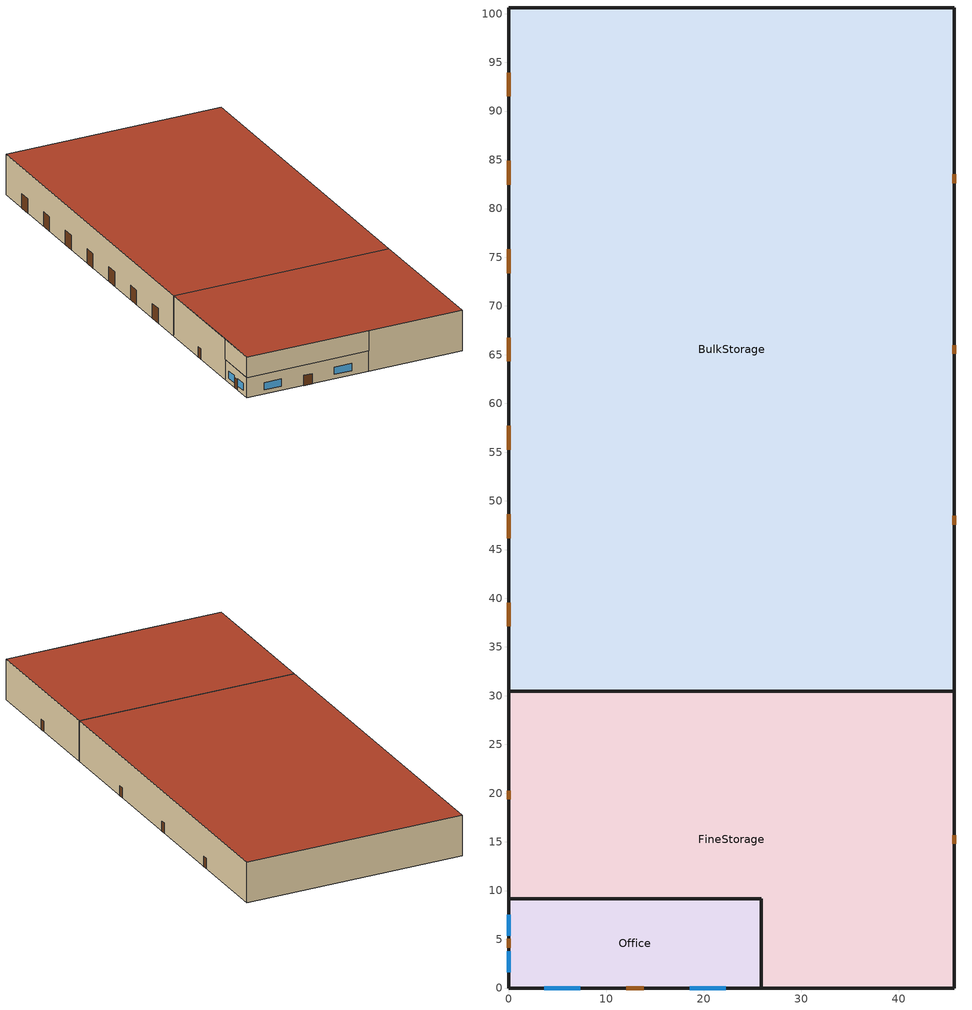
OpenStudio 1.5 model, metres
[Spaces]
BulkStorage
 floor ground: 45.72,100.58 45.72,30.48 0,30.48 0,100.58 z0
 wall outside: 45.72,30.48 45.72,100.58 0,100.58 0,30.48 z0:8.53
 door: 0,57.68 0,55.24 / 0,48.61 0,46.17 / 0,84.88 0,82.44 / 0,75.82 0,73.38 / 0,93.95 0,91.51 / 0,66.75 0,64.31 / 0,39.55 0,37.11 z0:3.05; 45.72,47.55 45.72,48.46 / 45.72,65.07 45.72,65.99 / 45.72,82.6 45.72,83.51 z0:2.13
 roof outside: 45.72,30.48 45.72,100.58 0,100.58 0,30.48 z8.53
FineStorage
 floor to Office: 25.91,9.14 25.91,0 0,0 0,9.14 z4.27
 floor ground: 45.72,30.48 45.72,0 25.91,0 25.91,9.14 0,9.14 0,30.48 z0
 wall outside: 0,9.14 0,0 25.91,0 z4.27:8.53; 25.91,0 45.72,0 45.72,30.48 0,30.48 0,9.14 z0:8.53
 door: 45.72,14.78 45.72,15.7 / 0,20.27 0,19.35 z0:2.13
 roof outside: 45.72,0 45.72,30.48 0,30.48 0,0 z8.53
Office
 floor ground: 25.91,9.14 25.91,0 0,0 0,9.14 z0
 wall outside: 0,0 25.91,0 25.91,9.14 0,9.14 0,0 z0:4.27
 window: 18.59,0 22.25,0 / 0,3.76 0,1.62 / 0,7.52 0,5.39 / 3.66,0 7.31,0 z0.91:2.44
 door: 0,5.03 0,4.11 / 12.04,0 13.87,0 z0:2.13
[Site]
USA IL-CHICAGO-OHARE: Latitude {deg}=41.77; Longitude {deg}=-87.75; Time Zone {hr}=-6; Elevation {m}=190; Terrain=City
[SizingPeriod:DesignDay] Barometric Pressure {Pa}=99063; Rain Indicator=0; Snow Indicator=0; Day of Month=21; Daylight Saving Time Indicator=0; Humidity Indicating Type=Wetbulb; Solar Model Indicator=ASHRAEClearSky
Name | Maximum Dry-Bulb Temperature {C} | Daily Dry-Bulb Temperature Range {deltaC} | Humidity Indicating Conditions at Maximum Dry-Bulb {BasedOnField A3} | Wind Speed {m/s} | Wind Direction {deg} | Sky Clearness | Month | Day Type
CHICAGO Ann Clg .4% Condns WB=>MDB | 31.2 | 10.7 | 25.5 | 5.3 | 230 | 1 | 7 | SummerDesignDay
CHICAGO Ann Htg 99.6% Condns DB | -20.6 | 0 | -20.6 | 4.9 | 270 | 0 | 1 | WinterDesignDay
[Building]
Ref Bldg Warehouse New2004_v1.3_5.0: North Axis {deg}=0; Default Construction Set=189.1-2009
[DefaultConstructionSet]
189.1-2009: Default Exterior Surface Constructions=Default Surface Constructions 16; Default Interior Surface Constructions=Default Surface Constructions 17; Default Ground Contact Surface Constructions=Default Surface Constructions 18; Default Exterior SubSurface Constructions=Default Sub Surface Constructions 11; Default Interior SubSurface Constructions=Default Sub Surface Constructions 12; Interior Partition Construction=Interior Partition
[DefaultSurfaceConstructions]
Name | Floor Construction | Wall Construction | Roof Ceiling Construction
Default Surface Constructions 16 | ExtSlabCarpet 4in ClimateZone 1-8 | ASHRAE 189.1-2009 ExtWall SteelFrame ClimateZone 4-8 | ASHRAE 189.1-2009 ExtRoof IEAD ClimateZone 7-8
Default Surface Constructions 17 | Interior Floor | Interior Wall | Interior Ceiling
Default Surface Constructions 18 | ExtSlabCarpet 4in ClimateZone 1-8 | ExtSlabCarpet 4in ClimateZone 1-8 | ExtSlabCarpet 4in ClimateZone 1-8
[DefaultSubSurfaceConstructions]
Name | Fixed Window Construction | Operable Window Construction | Door Construction | Glass Door Construction | Overhead Door Construction | Skylight Construction | Tubular Daylight Dome Construction | Tubular Daylight Diffuser Construction
Default Sub Surface Constructions 11 | ASHRAE 189.1-2009 ExtWindow ClimateZone 7-8 | ASHRAE 189.1-2009 ExtWindow ClimateZone 7-8 | Exterior Door | Exterior Door 2 | Exterior Door 1 | ASHRAE 189.1-2009 ExtWindow ClimateZone 7-8 1 | Interior Window | Interior Window
Default Sub Surface Constructions 12 | Interior Window | Interior Window | Interior Door
[Construction]
Interior Partition; Interior Door: G05 25mm wood
ExtSlabCarpet 4in ClimateZone 1-8: MAT-CC05 4 HW CONCRETE, CP02 CARPET PAD
ASHRAE 189.1-2009 ExtWall SteelFrame ClimateZone 4-8: MAT-SHEATH, Wall Insulation [39], 1/2IN Gypsum
ASHRAE 189.1-2009 ExtRoof IEAD ClimateZone 7-8: Roof Membrane, Roof Insulation [26], Metal Decking
Interior Floor: F16 Acoustic tile, F05 Ceiling air space resistance, M11 100mm lightweight concrete
Interior Wall: G01a 19mm gypsum board, F04 Wall air space resistance, G01a 19mm gypsum board
Interior Ceiling: M11 100mm lightweight concrete, F05 Ceiling air space resistance, F16 Acoustic tile
ASHRAE 189.1-2009 ExtWindow ClimateZone 7-8; ASHRAE 189.1-2009 ExtWindow ClimateZone 7-8 1: Theoretical Glass [221]
Exterior Door; Exterior Door 2; Exterior Door 1: F08 Metal surface, I01 25mm insulation board
Interior Window: Clear 3mm
[Material] Thermal Absorptance=0.9
Name | Roughness | Thickness {m} | Conductivity {W/m-K} | Density {kg/m3} | Specific Heat {J/kg-K} | Solar Absorptance | Visible Absorptance
G05 25mm wood | MediumSmooth | 0.0254 | 0.15 | 608 | 1630 | 0.7 | 0.7
MAT-CC05 4 HW CONCRETE | Rough | 0.1016 | 1.311 | 2240 | 836.8 | 0.7 | 0.7
Wall Insulation [39] | MediumRough | 0.1184 | 0.045 | 265 | 836.8 | 0.7 | 0.7
1/2IN Gypsum | Smooth | 0.0127 | 0.16 | 784.9 | 830 | 0.92 | 0.92
Roof Membrane | VeryRough | 0.0095 | 0.16 | 1121.29 | 1460 | 0.7 | 0.7
Roof Insulation [26] | MediumRough | 0.2941 | 0.049 | 265 | 836.8 | 0.7 | 0.7
Metal Decking | MediumSmooth | 0.0015 | 45.006 | 7680 | 418.4 | 0.7 | 0.3
F16 Acoustic tile | MediumSmooth | 0.0191 | 0.06 | 368 | 590 | 0.7 | 0.7
M11 100mm lightweight concrete | MediumRough | 0.1016 | 0.53 | 1280 | 840 | 0.7 | 0.7
G01a 19mm gypsum board | MediumSmooth | 0.019 | 0.16 | 800 | 1090 | 0.7 | 0.7
F08 Metal surface | Smooth | 0.0008 | 45.28 | 7824 | 500 | 0.7 | 0.7
I01 25mm insulation board | MediumRough | 0.0254 | 0.03 | 43 | 1210 | 0.7 | 0.7
[Material:NoMass] Roughness=Smooth; Thermal Resistance {m2-K/W}=0.1; Thermal Absorptance=0.9; Solar Absorptance=0.7
Name | Visible Absorptance
CP02 CARPET PAD | 0.8
MAT-SHEATH | 0.7
[Material:AirGap]
Name | Thermal Resistance {m2-K/W}
F05 Ceiling air space resistance | 0.18
F04 Wall air space resistance | 0.15
[WindowMaterial:Glazing] Optical Data Type=SpectralAverage; Thickness {m}=0.003; Back Side Solar Reflectance at Normal Incidence=0; Back Side Visible Reflectance at Normal Incidence=0; Infrared Transmittance at Normal Incidence=0; Dirt Correction Factor for Solar and Visible Transmittance=1; Solar Diffusing=Yes
Name | Solar Transmittance at Normal Incidence | Front Side Solar Reflectance at Normal Incidence | Visible Transmittance at Normal Incidence | Front Side Visible Reflectance at Normal Incidence | Front Side Infrared Hemispherical Emissivity | Back Side Infrared Hemispherical Emissivity | Conductivity {W/m-K}
Theoretical Glass [221] | 0.4296 | 0.5204 | 0.4503 | 0.4997 | 0.9 | 0.9 | 0.0089
Clear 3mm | 0.837 | 0.075 | 0.898 | 0.081 | 0.84 | 0.84 | 0.9
[ThermalZone] Multiplier=1; Thermostat=NECB-A; Use Ideal Air Loads=Yes
Office Thermal Zone; BulkStorage Thermal Zone; FineStorage Thermal Zone
[Sizing:Zone] Zone Cooling Design Supply Air Temperature {C}=14; Zone Heating Design Supply Air Temperature {C}=40; Zone Cooling Design Supply Air Humidity Ratio {kg-H2O/kg-air}=0.0085; Zone Heating Design Supply Air Humidity Ratio {kg-H2O/kg-air}=0.008; Cooling Design Air Flow Method=DesignDay; Heating Design Air Flow Method=DesignDay
Office Thermal Zone; BulkStorage Thermal Zone; FineStorage Thermal Zone
[Space] Building Story=1; Part of Total Floor Area=Yes
Name | Space Type | Thermal Zone
Office | NECB-Office - enclosed | Office Thermal Zone
BulkStorage | NECB-Warehouse - med/blk | BulkStorage Thermal Zone
FineStorage | NECB-Warehouse - fine | FineStorage Thermal Zone
[ThermostatSetpoint:DualSetpoint]
NECB-A: Heating Setpoint Temperature Schedule=NECB-A-Htg; Cooling Setpoint Temperature Schedule=NECB-A-Clg
[BuildingStory]
1
[DefaultScheduleSet]
NECB-A: Hours of Operation Schedule=NECB-A-Fan; Number of People Schedule=NECB-A-Occ; Lighting Schedule=NECB-A-Ltg; Electric Equipment Schedule=NECB-A-Equ; Hot Water Equipment Schedule=NECB-A-HW; Infiltration Schedule=FRACTION_ALWAYS_ON; Other Equipment Schedule=NECB-A-Proc
[People:Definition] Number of People Calculation Method=Area/Person; Fraction Radiant=0.3
Name | Space Floor Area per Person {m2/person}
NECB-Office - enclosed-sched-A-people-def | 20
NECB-Warehouse - fine-sched-A-people-def | 50
NECB-Warehouse - med/blk-sched-A-people-def | 100
[People] Activity Level Schedule=activity 120W; Multiplier=1
Name | People Definition | Space or SpaceType
NECB-Office - enclosed-sched-A-people | NECB-Office - enclosed-sched-A-people-def | NECB-Office - enclosed
NECB-Warehouse - fine-sched-A-people | NECB-Warehouse - fine-sched-A-people-def | NECB-Warehouse - fine
NECB-Warehouse - med/blk-sched-A-people | NECB-Warehouse - med/blk-sched-A-people-def | NECB-Warehouse - med/blk
[Lights:Definition] Design Level Calculation Method=Watts/Area
Name | Watts per Space Floor Area {W/m2}
NECB-Office - enclosed-sched-A-lights-def | 11.9
NECB-Warehouse - fine-sched-A-lights-def | 10.2
NECB-Warehouse - med/blk-sched-A-lights-def | 6.4
[Lights] Multiplier=1
Name | Lights Definition | Space or SpaceType
NECB-Office - enclosed-sched-A-lights | NECB-Office - enclosed-sched-A-lights-def | NECB-Office - enclosed
NECB-Warehouse - fine-sched-A-lights | NECB-Warehouse - fine-sched-A-lights-def | NECB-Warehouse - fine
NECB-Warehouse - med/blk-sched-A-lights | NECB-Warehouse - med/blk-sched-A-lights-def | NECB-Warehouse - med/blk
[ElectricEquipment:Definition] Design Level Calculation Method=Watts/Area
Name | Watts per Space Floor Area {W/m2}
NECB-Office - enclosed-sched-A-elec-def | 7.5
NECB-Warehouse - fine-sched-A-elec-def; NECB-Warehouse - med/blk-sched-A-elec-def | 1
[ElectricEquipment] Multiplier=1
Name | Electric Equipment Definition | Space or SpaceType
NECB-Office - enclosed-sched-A-elec | NECB-Office - enclosed-sched-A-elec-def | NECB-Office - enclosed
NECB-Warehouse - fine-sched-A-elec | NECB-Warehouse - fine-sched-A-elec-def | NECB-Warehouse - fine
NECB-Warehouse - med/blk-sched-A-elec | NECB-Warehouse - med/blk-sched-A-elec-def | NECB-Warehouse - med/blk
[HotWaterEquipment:Definition] Design Level Calculation Method=Watts/Area
Name | Watts per Space Floor Area {W/m2}
NECB-Office - enclosed-sched-A-dhw-def | 90
NECB-Warehouse - fine-sched-A-dhw-def; NECB-Warehouse - med/blk-sched-A-dhw-def | 65
[HotWaterEquipment] Multiplier=1
Name | Hot Water Equipment Definition | Space or SpaceType
NECB-Office - enclosed-sched-A-dhw | NECB-Office - enclosed-sched-A-dhw-def | NECB-Office - enclosed
NECB-Warehouse - fine-sched-A-dhw | NECB-Warehouse - fine-sched-A-dhw-def | NECB-Warehouse - fine
NECB-Warehouse - med/blk-sched-A-dhw | NECB-Warehouse - med/blk-sched-A-dhw-def | NECB-Warehouse - med/blk
[DesignSpecification:OutdoorAir] Outdoor Air Method=Maximum; Outdoor Air Flow per Floor Area {m3/s-m2}=0; Outdoor Air Flow Rate {m3/s}=0; Outdoor Air Flow Air Changes per Hour {1/hr}=0; Outdoor Air Flow Rate Fraction Schedule=FRACTION_ALWAYS_ON
Name | Outdoor Air Flow per Person {m3/s-person}
NECB-Office - enclosed-sched-A-oa | 0.00864102
NECB-Warehouse - fine-sched-A-oa | 0.0152488
NECB-Warehouse - med/blk-sched-A-oa | 0.0304977
[SpaceInfiltration:DesignFlowRate] Schedule=FRACTION_ALWAYS_ON; Design Flow Rate Calculation Method=Flow/ExteriorArea; Flow per Exterior Surface Area {m3/s-m2}=0.00025; Constant Term Coefficient=1; Temperature Term Coefficient=0; Velocity Term Coefficient=0; Velocity Squared Term Coefficient=0
Name | Space or SpaceType
NECB-Office - enclosed-sched-A-inf | NECB-Office - enclosed
NECB-Warehouse - fine-sched-A-inf | NECB-Warehouse - fine
NECB-Warehouse - med/blk-sched-A-inf | NECB-Warehouse - med/blk
[SpaceType] Default Schedule Set=NECB-A
Name | Design Specification Outdoor Air Object
NECB-Office - enclosed | NECB-Office - enclosed-sched-A-oa
NECB-Warehouse - fine | NECB-Warehouse - fine-sched-A-oa
NECB-Warehouse - med/blk | NECB-Warehouse - med/blk-sched-A-oa
[Schedule:Ruleset]
Name | Default Day Schedule
FRACTION_ALWAYS_ON | Schedule Day 1
NECB-A-Occ | Schedule Day 2
NECB-A-Ltg | Schedule Day 3
NECB-A-Equ | Schedule Day 4
NECB-A-Fan | Schedule Day 5
NECB-A-Proc | Schedule Day 6
NECB-A-Clg | Schedule Day 7
NECB-A-Htg | Schedule Day 8
NECB-A-HW | Schedule Day 9
activity 120W | Schedule Day 74
[Schedule:Day]
Schedule Day 1; wkdFRACTION_ALWAYS_ON 1; satFRACTION_ALWAYS_ON 1; sunFRACTION_ALWAYS_ON 1: 1, 0, 1, 2, 0, 1, 3, 0, 1, 4, 0, 1, 5, 0, 1, 6, 0, 1, 7, 0, 1, 8, 0, 1, 9, 0, 1, 10, 0, 1, 11, 0, 1, 12, 0, 1, 13, 0, 1, 14, 0, 1, 15, 0, 1, 16, 0, 1, 17, 0, 1, 18, 0, 1, 19, 0, 1, 20, 0, 1, 21, 0, 1, 22, 0, 1, 23, 0, 1, 24, 0, 1
Schedule Day 2; wkdNECB-A-Occ 1: 1, 0, 0, 2, 0, 0, 3, 0, 0, 4, 0, 0, 5, 0, 0, 6, 0, 0, 7, 0, 0, 8, 0, 0.1, 9, 0, 0.7, 10, 0, 0.9, 11, 0, 0.9, 12, 0, 0.9, 13, 0, 0.5, 14, 0, 0.5, 15, 0, 0.9, 16, 0, 0.9, 17, 0, 0.9, 18, 0, 0.7, 19, 0, 0.3, 20, 0, 0.1, 21, 0, 0.1, 22, 0, 0.1, 23, 0, 0.1, 24, 0, 0
satNECB-A-Occ 1; sunNECB-A-Occ 1; satNECB-A-Fan 1; sunNECB-A-Fan 1: 1, 0, 0, 2, 0, 0, 3, 0, 0, 4, 0, 0, 5, 0, 0, 6, 0, 0, 7, 0, 0, 8, 0, 0, 9, 0, 0, 10, 0, 0, 11, 0, 0, 12, 0, 0, 13, 0, 0, 14, 0, 0, 15, 0, 0, 16, 0, 0, 17, 0, 0, 18, 0, 0, 19, 0, 0, 20, 0, 0, 21, 0, 0, 22, 0, 0, 23, 0, 0, 24, 0, 0
Schedule Day 3; wkdNECB-A-Ltg 1: 1, 0, 0.05, 2, 0, 0.05, 3, 0, 0.05, 4, 0, 0.05, 5, 0, 0.05, 6, 0, 0.05, 7, 0, 0.05, 8, 0, 0.3, 9, 0, 0.8, 10, 0, 0.9, 11, 0, 0.9, 12, 0, 0.9, 13, 0, 0.9, 14, 0, 0.9, 15, 0, 0.9, 16, 0, 0.9, 17, 0, 0.9, 18, 0, 0.8, 19, 0, 0.5, 20, 0, 0.3, 21, 0, 0.3, 22, 0, 0.1, 23, 0, 0.1, 24, 0, 0.05
satNECB-A-Ltg 1; sunNECB-A-Ltg 1; satNECB-A-HW 1; sunNECB-A-HW 1: 1, 0, 0.05, 2, 0, 0.05, 3, 0, 0.05, 4, 0, 0.05, 5, 0, 0.05, 6, 0, 0.05, 7, 0, 0.05, 8, 0, 0.05, 9, 0, 0.05, 10, 0, 0.05, 11, 0, 0.05, 12, 0, 0.05, 13, 0, 0.05, 14, 0, 0.05, 15, 0, 0.05, 16, 0, 0.05, 17, 0, 0.05, 18, 0, 0.05, 19, 0, 0.05, 20, 0, 0.05, 21, 0, 0.05, 22, 0, 0.05, 23, 0, 0.05, 24, 0, 0.05
Schedule Day 4; wkdNECB-A-Equ 1; Schedule Day 6; wkdNECB-A-Proc 1: 1, 0, 0.2, 2, 0, 0.2, 3, 0, 0.2, 4, 0, 0.2, 5, 0, 0.2, 6, 0, 0.2, 7, 0, 0.2, 8, 0, 0.3, 9, 0, 0.8, 10, 0, 0.9, 11, 0, 0.9, 12, 0, 0.9, 13, 0, 0.9, 14, 0, 0.9, 15, 0, 0.9, 16, 0, 0.9, 17, 0, 0.9, 18, 0, 0.9, 19, 0, 0.5, 20, 0, 0.3, 21, 0, 0.3, 22, 0, 0.2, 23, 0, 0.2, 24, 0, 0.2
satNECB-A-Equ 1; sunNECB-A-Equ 1; satNECB-A-Proc 1; sunNECB-A-Proc 1: 1, 0, 0.2, 2, 0, 0.2, 3, 0, 0.2, 4, 0, 0.2, 5, 0, 0.2, 6, 0, 0.2, 7, 0, 0.2, 8, 0, 0.2, 9, 0, 0.2, 10, 0, 0.2, 11, 0, 0.2, 12, 0, 0.2, 13, 0, 0.2, 14, 0, 0.2, 15, 0, 0.2, 16, 0, 0.2, 17, 0, 0.2, 18, 0, 0.2, 19, 0, 0.2, 20, 0, 0.2, 21, 0, 0.2, 22, 0, 0.2, 23, 0, 0.2, 24, 0, 0.2
Schedule Day 5; wkdNECB-A-Fan 1: 1, 0, 0, 2, 0, 0, 3, 0, 0, 4, 0, 0, 5, 0, 0, 6, 0, 0, 7, 0, 1, 8, 0, 1, 9, 0, 1, 10, 0, 1, 11, 0, 1, 12, 0, 1, 13, 0, 1, 14, 0, 1, 15, 0, 1, 16, 0, 1, 17, 0, 1, 18, 0, 1, 19, 0, 1, 20, 0, 1, 21, 0, 1, 22, 0, 0, 23, 0, 0, 24, 0, 0
Schedule Day 7; wkdNECB-A-Clg 1: 1, 0, 35, 2, 0, 35, 3, 0, 35, 4, 0, 35, 5, 0, 35, 6, 0, 35, 7, 0, 24, 8, 0, 24, 9, 0, 24, 10, 0, 24, 11, 0, 24, 12, 0, 24, 13, 0, 24, 14, 0, 24, 15, 0, 24, 16, 0, 24, 17, 0, 24, 18, 0, 24, 19, 0, 24, 20, 0, 24, 21, 0, 24, 22, 0, 35, 23, 0, 35, 24, 0, 35
satNECB-A-Clg 1; sunNECB-A-Clg 1: 1, 0, 35, 2, 0, 35, 3, 0, 35, 4, 0, 35, 5, 0, 35, 6, 0, 35, 7, 0, 35, 8, 0, 35, 9, 0, 35, 10, 0, 35, 11, 0, 35, 12, 0, 35, 13, 0, 35, 14, 0, 35, 15, 0, 35, 16, 0, 35, 17, 0, 35, 18, 0, 35, 19, 0, 35, 20, 0, 35, 21, 0, 35, 22, 0, 35, 23, 0, 35, 24, 0, 35
Schedule Day 8; wkdNECB-A-Htg 1: 1, 0, 18, 2, 0, 18, 3, 0, 18, 4, 0, 18, 5, 0, 18, 6, 0, 18, 7, 0, 20, 8, 0, 22, 9, 0, 22, 10, 0, 22, 11, 0, 22, 12, 0, 22, 13, 0, 22, 14, 0, 22, 15, 0, 22, 16, 0, 22, 17, 0, 22, 18, 0, 22, 19, 0, 22, 20, 0, 22, 21, 0, 22, 22, 0, 18, 23, 0, 18, 24, 0, 18
satNECB-A-Htg 1; sunNECB-A-Htg 1: 1, 0, 18, 2, 0, 18, 3, 0, 18, 4, 0, 18, 5, 0, 18, 6, 0, 18, 7, 0, 18, 8, 0, 18, 9, 0, 18, 10, 0, 18, 11, 0, 18, 12, 0, 18, 13, 0, 18, 14, 0, 18, 15, 0, 18, 16, 0, 18, 17, 0, 18, 18, 0, 18, 19, 0, 18, 20, 0, 18, 21, 0, 18, 22, 0, 18, 23, 0, 18, 24, 0, 18
Schedule Day 9; wkdNECB-A-HW 1: 1, 0, 0.05, 2, 0, 0.05, 3, 0, 0.05, 4, 0, 0.05, 5, 0, 0.05, 6, 0, 0.05, 7, 0, 0.05, 8, 0, 0.1, 9, 0, 0.5, 10, 0, 0.5, 11, 0, 0.9, 12, 0, 0.9, 13, 0, 0.9, 14, 0, 0.9, 15, 0, 0.9, 16, 0, 0.9, 17, 0, 0.7, 18, 0, 0.5, 19, 0, 0.3, 20, 0, 0.2, 21, 0, 0.2, 22, 0, 0.2, 23, 0, 0.05, 24, 0, 0.05
Schedule Day 74; wkdactivity 120W 1; satactivity 120W 1; sunactivity 120W 1: 1, 0, 120, 2, 0, 120, 3, 0, 120, 4, 0, 120, 5, 0, 120, 6, 0, 120, 7, 0, 120, 8, 0, 120, 9, 0, 120, 10, 0, 120, 11, 0, 120, 12, 0, 120, 13, 0, 120, 14, 0, 120, 15, 0, 120, 16, 0, 120, 17, 0, 120, 18, 0, 120, 19, 0, 120, 20, 0, 120, 21, 0, 120, 22, 0, 120, 23, 0, 120, 24, 0, 120
[Schedule:Rule] Date Specification Type=DateRange; Start Month=1; Start Day=1; End Month=12; End Day=31
Name | Schedule Ruleset | Rule Order | Day Schedule | Apply Sunday | Apply Monday | Apply Tuesday | Apply Wednesday | Apply Thursday | Apply Friday | Apply Saturday
wkdFRACTION_ALWAYS_ON rule | FRACTION_ALWAYS_ON | 2 | wkdFRACTION_ALWAYS_ON 1 | No | Yes | Yes | Yes | Yes | Yes | No
satFRACTION_ALWAYS_ONrule | FRACTION_ALWAYS_ON | 1 | satFRACTION_ALWAYS_ON 1 | No | No | No | No | No | No | Yes
sunFRACTION_ALWAYS_ONrule | FRACTION_ALWAYS_ON | 0 | sunFRACTION_ALWAYS_ON 1 | Yes | No | No | No | No | No | No
wkdNECB-A-Occ rule | NECB-A-Occ | 2 | wkdNECB-A-Occ 1 | No | Yes | Yes | Yes | Yes | Yes | No
satNECB-A-Occrule | NECB-A-Occ | 1 | satNECB-A-Occ 1 | No | No | No | No | No | No | Yes
sunNECB-A-Occrule | NECB-A-Occ | 0 | sunNECB-A-Occ 1 | Yes | No | No | No | No | No | No
wkdNECB-A-Ltg rule | NECB-A-Ltg | 2 | wkdNECB-A-Ltg 1 | No | Yes | Yes | Yes | Yes | Yes | No
satNECB-A-Ltgrule | NECB-A-Ltg | 1 | satNECB-A-Ltg 1 | No | No | No | No | No | No | Yes
sunNECB-A-Ltgrule | NECB-A-Ltg | 0 | sunNECB-A-Ltg 1 | Yes | No | No | No | No | No | No
wkdNECB-A-Equ rule | NECB-A-Equ | 2 | wkdNECB-A-Equ 1 | No | Yes | Yes | Yes | Yes | Yes | No
satNECB-A-Equrule | NECB-A-Equ | 1 | satNECB-A-Equ 1 | No | No | No | No | No | No | Yes
sunNECB-A-Equrule | NECB-A-Equ | 0 | sunNECB-A-Equ 1 | Yes | No | No | No | No | No | No
wkdNECB-A-Fan rule | NECB-A-Fan | 2 | wkdNECB-A-Fan 1 | No | Yes | Yes | Yes | Yes | Yes | No
satNECB-A-Fanrule | NECB-A-Fan | 1 | satNECB-A-Fan 1 | No | No | No | No | No | No | Yes
sunNECB-A-Fanrule | NECB-A-Fan | 0 | sunNECB-A-Fan 1 | Yes | No | No | No | No | No | No
wkdNECB-A-Proc rule | NECB-A-Proc | 2 | wkdNECB-A-Proc 1 | No | Yes | Yes | Yes | Yes | Yes | No
satNECB-A-Procrule | NECB-A-Proc | 1 | satNECB-A-Proc 1 | No | No | No | No | No | No | Yes
sunNECB-A-Procrule | NECB-A-Proc | 0 | sunNECB-A-Proc 1 | Yes | No | No | No | No | No | No
wkdNECB-A-Clg rule | NECB-A-Clg | 2 | wkdNECB-A-Clg 1 | No | Yes | Yes | Yes | Yes | Yes | No
satNECB-A-Clgrule | NECB-A-Clg | 1 | satNECB-A-Clg 1 | No | No | No | No | No | No | Yes
sunNECB-A-Clgrule | NECB-A-Clg | 0 | sunNECB-A-Clg 1 | Yes | No | No | No | No | No | No
wkdNECB-A-Htg rule | NECB-A-Htg | 2 | wkdNECB-A-Htg 1 | No | Yes | Yes | Yes | Yes | Yes | No
satNECB-A-Htgrule | NECB-A-Htg | 1 | satNECB-A-Htg 1 | No | No | No | No | No | No | Yes
sunNECB-A-Htgrule | NECB-A-Htg | 0 | sunNECB-A-Htg 1 | Yes | No | No | No | No | No | No
wkdNECB-A-HW rule | NECB-A-HW | 2 | wkdNECB-A-HW 1 | No | Yes | Yes | Yes | Yes | Yes | No
satNECB-A-HWrule | NECB-A-HW | 1 | satNECB-A-HW 1 | No | No | No | No | No | No | Yes
sunNECB-A-HWrule | NECB-A-HW | 0 | sunNECB-A-HW 1 | Yes | No | No | No | No | No | No
wkdactivity 120W rule | activity 120W | 2 | wkdactivity 120W 1 | No | Yes | Yes | Yes | Yes | Yes | No
satactivity 120Wrule | activity 120W | 1 | satactivity 120W 1 | No | No | No | No | No | No | Yes
sunactivity 120Wrule | activity 120W | 0 | sunactivity 120W 1 | Yes | No | No | No | No | No | No
